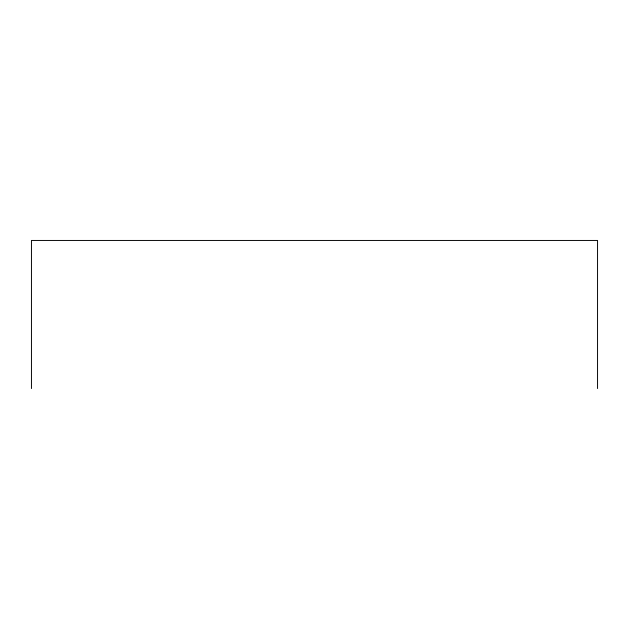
<?xml version="1.0" encoding="UTF-8"?>
<svg xmlns="http://www.w3.org/2000/svg" width="629" height="629" viewBox="0 0 629 629"><rect width="100%" height="100%" fill="white"/><g stroke="black" fill="none" stroke-linecap="round" stroke-linejoin="round"><path stroke-width="0.94" d="M597.55 388.549L597.55 240.451L31.45 240.451L31.45 388.549"/></g></svg>
